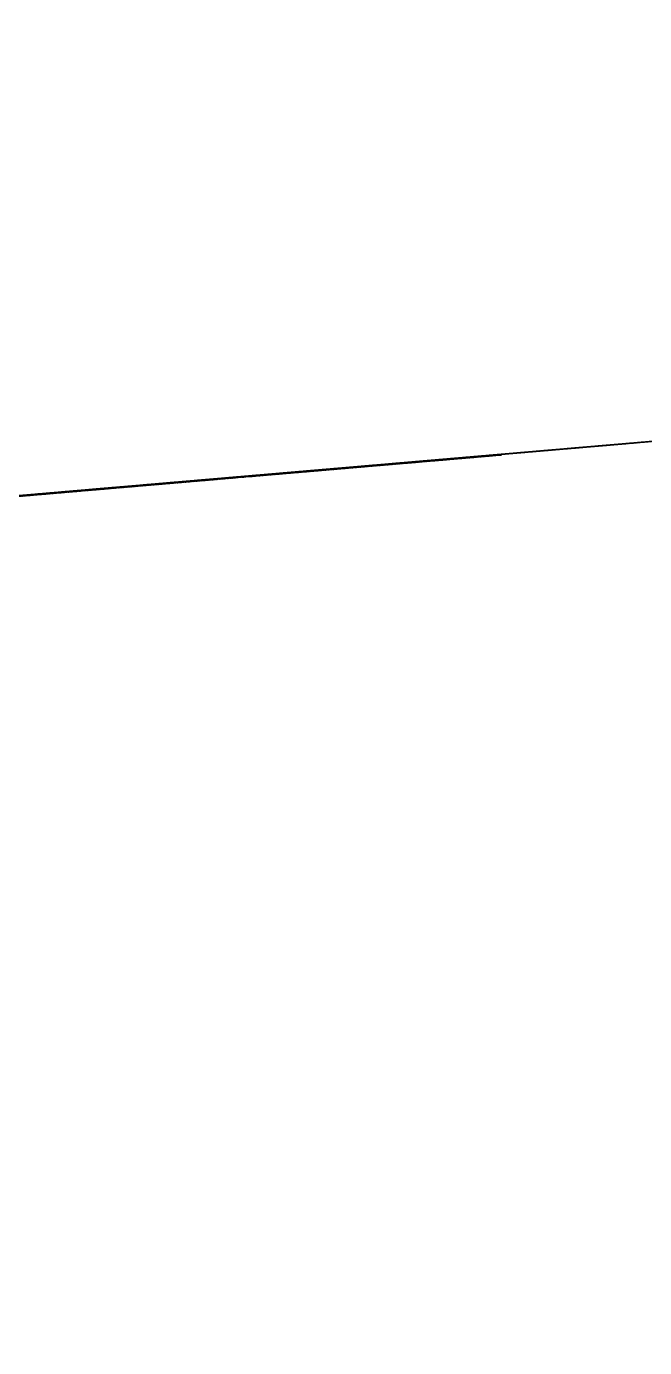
# Model space of a CAD drawing. Header units: millimetres. Extents: x 235072 to 246269, y 20126 to 21085.
# Drawn here: x 242877.9 to 242964.3, y 20675.7 to 20860.3 of the extents above; entities that cross this region are included whole.
import ezdxf

# ---------------------------------------------------------------- set-up
doc = ezdxf.new("R2010")
doc.units = ezdxf.units.MM
doc.header["$MEASUREMENT"] = 0
doc.linetypes.add('CENTER2', pattern=[1.125, 0.75, -0.125, 0.125, -0.125])
doc.linetypes.add('HIDDEN2', pattern=[0.1875, 0.125, -0.0625])
for name, color, linetype in [('Section 1-150-SL-B4-095', 14, 'Continuous'), ('Section 1-150-SL-B4-216', 85, 'Continuous'), ('Section 1-150-SL-B4-221', 85, 'Continuous'), ('Section 1-300-CEN-D3-224', 70, 'Continuous'), ('Section 1-300-FA-D4-256', 50, 'Continuous'), ('Section 1-50-PES-D1-029', 4, 'Continuous'), ('Section 1-50-PES-D1-243', 4, 'Continuous'), ('Section 1-A-FLOR', 192, 'Continuous'), ('Section 1-CENTER', 1, 'CENTER2'), ('Section 1-HIDDEN', 7, 'HIDDEN2'), ('Section 1-RE', 5, 'Continuous'), ('Section 1-S-BEAM', 12, 'Continuous')]:
    doc.layers.add(name, color=color, linetype=linetype)

# ---------------------------------------------------------------- blocks, each defined once
blk = doc.blocks.new('*U36')
at = {"layer": 'Section 1-A-FLOR', "color": 0, "linetype": 'ByBlock', "lineweight": -2}
for p, q in [((243590.61, 20855.85, 21625), (235071.94, 20126.5, 21625)), ((243590.61, 20855.85, 22000), (235071.94, 20126.5, 22000))]:
    blk.add_line(p, q, dxfattribs=at)
blk = doc.blocks.new('*U156')
at = {"layer": 'Section 1-300-CEN-D3-224', "color": 0, "linetype": 'ByBlock', "lineweight": -2}
blk.add_line((242828.21, 20790.58, 24502.44), (244312.8, 20917.69, 24502.44), dxfattribs=at)
at = {"layer": 'Section 1-HIDDEN'}
blk.add_line((244312.8, 20917.69, 24340.52), (241108.85, 20643.37, 24340.52), dxfattribs=at)
blk = doc.blocks.new('*U169')
at = {"layer": 'Section 1-HIDDEN'}
for p, q in [((241519.59, 20678.54, 24397.67), (243557.2, 20852.99, 24397.67)), ((243557.2, 20852.99, 24288.13), (241519.59, 20678.54, 24288.13))]:
    blk.add_line(p, q, dxfattribs=at)
blk = doc.blocks.new('*U206')
at = {"layer": 'Section 1-HIDDEN'}
for p, q in [((242962.02, 20802.03, 24235.74), (242862.39, 20793.5, 24235.74)), ((242896.11, 20796.39, 24205.58), (242956.19, 20801.54, 24205.58))]:
    blk.add_line(p, q, dxfattribs=at)
at = {"layer": 'Section 1-RE', "color": 0, "linetype": 'ByBlock', "lineweight": -2}
for p, q in [((242826.52, 20790.43, 24265.9), (242962.02, 20802.03, 24265.9)), ((242956.19, 20801.54, 24205.58), (242962.02, 20802.03, 24205.58)), ((242962.02, 20802.03, 24265.9), (242962.02, 20802.03, 24205.58)), ((242829.54, 20790.69, 24205.58), (242896.11, 20796.39, 24205.58))]:
    blk.add_line(p, q, dxfattribs=at)
blk = doc.blocks.new('*U211')
at = {"layer": 'Section 1-CENTER'}
blk.add_line((242886.78, 20795.59, 22389.43), (242204.23, 20737.15, 22389.43), dxfattribs=at)
at = {"layer": 'Section 1-HIDDEN'}
for p, q in [((242902.95, 20796.98, 22389.43), (242886.78, 20795.59, 22389.43)), ((242887.71, 20795.67, 22406.13), (242888.33, 20795.73, 22406.13)), ((242887.71, 20795.67, 22372.73), (242888.33, 20795.73, 22372.73))]:
    blk.add_line(p, q, dxfattribs=at)
at = {"layer": 'Section 1-HIDDEN', "extrusion": (-0.085306, 0.996355, 0)}
blk.add_ellipse((242888.33, 20795.73, 22389.43), major_axis=(0, 0, 16.7), ratio=0.085306, start_param=-1.570796, end_param=4.712389, dxfattribs=at)
at = {"layer": 'Section 1-RE', "color": 0, "linetype": 'ByBlock', "lineweight": -2}
for p, q in [((242201.37, 20736.91, 22406.13), (242887.71, 20795.67, 22406.13)), ((242201.37, 20736.91, 22372.73), (242887.71, 20795.67, 22372.73))]:
    blk.add_line(p, q, dxfattribs=at)
blk = doc.blocks.new('*U219')
at = {"layer": 'Section 1-150-SL-B4-095', "color": 0, "linetype": 'ByBlock', "lineweight": -2}
for p, q in [((242942.79, 20800.39, 22764.47), (242965.62, 20802.34, 22764.47)), ((242942.79, 20800.39, 22596.19), (242965.62, 20802.34, 22596.19)), ((242307.34, 20745.98, 22764.47), (242909.51, 20797.54, 22764.47)), ((242307.34, 20745.98, 22596.19), (242909.51, 20797.54, 22596.19))]:
    blk.add_line(p, q, dxfattribs=at)
at = {"layer": 'Section 1-CENTER'}
for p, q in [((242965.62, 20802.34, 22680.33), (242942.79, 20800.39, 22680.33)), ((242909.51, 20797.54, 22680.33), (242307.34, 20745.98, 22680.33))]:
    blk.add_line(p, q, dxfattribs=at)
at = {"layer": 'Section 1-HIDDEN'}
for p, q in [((242909.51, 20797.54, 22764.47), (242942.79, 20800.39, 22764.47)), ((242909.51, 20797.54, 22596.19), (242942.79, 20800.39, 22596.19)), ((242942.79, 20800.39, 22680.33), (242909.51, 20797.54, 22680.33))]:
    blk.add_line(p, q, dxfattribs=at)
blk = doc.blocks.new('*U224')
at = {"layer": 'Section 1-150-SL-B4-216', "color": 0, "linetype": 'ByBlock', "lineweight": -2}
for p, q in [((242942.79, 20800.39, 24082.55), (244656.3, 20947.1, 24082.55)), ((242942.79, 20800.39, 24022.23), (244656.3, 20947.1, 24022.23)), ((242826.52, 20790.43, 24082.55), (242909.51, 20797.54, 24082.55)), ((242835.08, 20791.17, 24022.23), (242909.51, 20797.54, 24022.23))]:
    blk.add_line(p, q, dxfattribs=at)
at = {"layer": 'Section 1-CENTER'}
for p, q in [((244656.3, 20947.1, 24052.39), (242942.79, 20800.39, 24052.39)), ((242909.51, 20797.54, 24052.39), (242829.26, 20790.67, 24052.39))]:
    blk.add_line(p, q, dxfattribs=at)
at = {"layer": 'Section 1-HIDDEN'}
for p, q in [((242909.51, 20797.54, 24082.55), (242942.79, 20800.39, 24082.55)), ((242909.51, 20797.54, 24022.23), (242942.79, 20800.39, 24022.23)), ((242942.79, 20800.39, 24052.39), (242909.51, 20797.54, 24052.39))]:
    blk.add_line(p, q, dxfattribs=at)
blk = doc.blocks.new('*U228')
at = {"layer": 'Section 1-150-SL-B4-221', "color": 0, "linetype": 'ByBlock', "lineweight": -2}
for p, q in [((242826.96, 20790.47, 24346.87), (245513.9, 21020.52, 24346.87)), ((242956.19, 20801.54, 24178.59), (245372.35, 21008.4, 24178.59)), ((242841.39, 20791.71, 24178.59), (242896.11, 20796.39, 24178.59))]:
    blk.add_line(p, q, dxfattribs=at)
at = {"layer": 'Section 1-HIDDEN'}
for p, q in [((245339.98, 21005.63, 24262.73), (242723.63, 20781.62, 24262.73)), ((242896.11, 20796.39, 24178.59), (242956.19, 20801.54, 24178.59))]:
    blk.add_line(p, q, dxfattribs=at)
blk = doc.blocks.new('*U254')
at = {"layer": 'Section 1-50-PES-D1-243', "color": 0, "linetype": 'ByBlock', "lineweight": -2}
for p, q in [((242833.39, 20791.02, 24996.45), (242876.89, 20794.75, 24996.45)), ((242876.89, 20794.75, 25056.77), (242833.39, 20791.02, 25056.77)), ((242833.39, 20791.02, 24993.71), (242820.03, 20789.88, 24993.71)), ((242833.39, 20791.02, 25059.52), (242820.03, 20789.88, 25059.52)), ((242833.39, 20791.02, 24993.71), (242833.39, 20791.02, 25059.52)), ((242820.03, 20789.88, 25059.52), (242820.03, 20789.88, 24993.71))]:
    blk.add_line(p, q, dxfattribs=at)
at = {"layer": 'Section 1-50-PES-D1-243', "color": 0, "linetype": 'ByBlock', "lineweight": -2, "extrusion": (0.085306, -0.996355, 0)}
for start, end in [(291.5156, 113.5565), (246.4435, 270), (270, 290.1675)]:
    blk.add_arc((243765.55, 25026.61), 32.9, start, end, dxfattribs=at)
at = {"layer": 'Section 1-50-PES-D1-243', "color": 0, "linetype": 'ByBlock', "lineweight": -2}
blk.add_open_spline([(242876.89, 20794.75, 25056.77), (242877.82, 20794.82, 25056.77), (242878.79, 20794.91, 25056.73), (242880.77, 20795.08, 25056.54), (242881.77, 20795.16, 25056.39), (242883.76, 20795.33, 25056), (242884.74, 20795.42, 25055.75), (242886.64, 20795.58, 25055.17), (242887.55, 20795.66, 25054.83), (242889.27, 20795.81, 25054.12), (242890.15, 20795.88, 25053.71), (242891.9, 20796.03, 25052.77), (242892.77, 20796.11, 25052.25), (242894.45, 20796.25, 25051.12), (242895.27, 20796.32, 25050.52), (242896.8, 20796.45, 25049.25), (242897.51, 20796.51, 25048.59), (242898.83, 20796.62, 25047.28), (242899.48, 20796.68, 25046.56), (242900.74, 20796.79, 25045.02), (242901.35, 20796.84, 25044.21), (242902.47, 20796.94, 25042.52), (242902.99, 20796.98, 25041.65), (242903.92, 20797.06, 25039.89), (242904.33, 20797.09, 25039.01), (242905.04, 20797.16, 25037.29), (242905.37, 20797.18, 25036.38), (242905.95, 20797.23, 25034.47), (242906.2, 20797.25, 25033.49), (242906.59, 20797.29, 25031.5), (242906.74, 20797.3, 25030.49), (242906.93, 20797.32, 25028.52), (242906.97, 20797.32, 25027.54), (242906.97, 20797.32, 25026.61), (242906.97, 20797.32, 25025.68), (242906.93, 20797.32, 25024.71), (242906.74, 20797.3, 25022.73), (242906.59, 20797.29, 25021.72), (242906.2, 20797.25, 25019.73), (242905.95, 20797.23, 25018.75), (242905.37, 20797.18, 25016.85), (242905.04, 20797.16, 25015.93), (242904.33, 20797.09, 25014.21), (242903.92, 20797.06, 25013.33), (242902.99, 20796.98, 25011.57), (242902.47, 20796.94, 25010.7), (242901.35, 20796.84, 25009.01), (242900.74, 20796.79, 25008.2), (242899.48, 20796.68, 25006.67), (242898.83, 20796.62, 25005.95), (242897.51, 20796.51, 25004.63), (242896.8, 20796.45, 25003.97), (242895.27, 20796.32, 25002.71), (242894.45, 20796.25, 25002.1), (242892.77, 20796.11, 25000.97), (242891.9, 20796.03, 25000.45), (242890.15, 20795.88, 24999.52), (242889.27, 20795.81, 24999.1), (242887.55, 20795.66, 24998.39), (242886.64, 20795.58, 24998.06), (242884.74, 20795.42, 24997.48), (242883.76, 20795.33, 24997.23), (242881.77, 20795.16, 24996.83), (242880.77, 20795.08, 24996.68), (242878.79, 20794.91, 24996.49), (242877.82, 20794.82, 24996.45), (242876.89, 20794.75, 24996.45)], degree=3, knots=[134.217306, 134.217306, 134.217306, 134.217306, 137.014324, 137.014324, 139.811342, 139.811342, 142.608361, 142.608361, 145.405379, 145.405379, 148.199073, 148.199073, 150.992766, 150.992766, 153.78646, 153.78646, 156.580153, 156.580153, 159.372101, 159.372101, 162.164048, 162.164048, 164.955995, 164.955995, 167.747942, 167.747942, 170.538979, 170.538979, 173.330015, 173.330015, 176.121052, 176.121052, 178.912089, 178.912089, 178.912089, 181.703125, 181.703125, 184.494162, 184.494162, 187.285198, 187.285198, 190.076235, 190.076235, 192.868182, 192.868182, 195.660129, 195.660129, 198.452076, 198.452076, 201.244024, 201.244024, 204.037717, 204.037717, 206.831411, 206.831411, 209.625104, 209.625104, 212.418798, 212.418798, 215.215816, 215.215816, 218.012835, 218.012835, 220.809853, 220.809853, 223.606871, 223.606871, 223.606871, 223.606871], dxfattribs=at)
at = {"layer": 'Section 1-CENTER'}
blk.add_line((242839.01, 20791.5, 25026.61), (242876.97, 20794.75, 25026.61), dxfattribs=at)
at = {"layer": 'Section 1-HIDDEN', "extrusion": (0.085306, -0.996355, 0)}
for start, end in [(290.1675, 291.5156), (113.5565, 246.4435)]:
    blk.add_arc((243765.55, 25026.61), 32.9, start, end, dxfattribs=at)
at = {"layer": 'Section 1-HIDDEN'}
for points, knots in [([(242846.69, 20792.16, 25026.61), (242846.69, 20792.16, 25027.54), (242846.73, 20792.16, 25028.51), (242846.92, 20792.18, 25030.48), (242847.07, 20792.19, 25031.49), (242847.47, 20792.23, 25033.47), (242847.72, 20792.25, 25034.45), (242848.3, 20792.3, 25036.35), (242848.63, 20792.33, 25037.26), (242849.35, 20792.39, 25038.98), (242849.76, 20792.42, 25039.86), (242850.7, 20792.5, 25041.62), (242851.22, 20792.55, 25042.5), (242852.35, 20792.64, 25044.19), (242852.96, 20792.7, 25045), (242854.23, 20792.81, 25046.54), (242854.89, 20792.86, 25047.26), (242856.21, 20792.97, 25048.58), (242856.93, 20793.04, 25049.24), (242858.47, 20793.17, 25050.51), (242859.29, 20793.24, 25051.11), (242860.98, 20793.38, 25052.24), (242861.85, 20793.46, 25052.77), (242863.61, 20793.61, 25053.7), (242864.49, 20793.68, 25054.12), (242866.21, 20793.83, 25054.83), (242867.13, 20793.91, 25055.16), (242869.03, 20794.07, 25055.75), (242870.01, 20794.16, 25056), (242872, 20794.33, 25056.39), (242873.01, 20794.41, 25056.54), (242874.99, 20794.58, 25056.73), (242875.96, 20794.67, 25056.77), (242876.89, 20794.75, 25056.77)], [89.456044, 89.456044, 89.456044, 89.456044, 92.240313, 92.240313, 95.024582, 95.024582, 97.808851, 97.808851, 100.593119, 100.593119, 103.39436, 103.39436, 106.1956, 106.1956, 108.996841, 108.996841, 111.798081, 111.798081, 114.602672, 114.602672, 117.407264, 117.407264, 120.211855, 120.211855, 123.016446, 123.016446, 125.816661, 125.816661, 128.616876, 128.616876, 131.417091, 131.417091, 134.217306, 134.217306, 134.217306, 134.217306]), ([(242876.89, 20794.75, 24996.45), (242875.96, 20794.67, 24996.45), (242874.99, 20794.58, 24996.49), (242873.01, 20794.41, 24996.68), (242872, 20794.33, 24996.83), (242870.01, 20794.16, 24997.23), (242869.03, 20794.07, 24997.48), (242867.13, 20793.91, 24998.06), (242866.21, 20793.83, 24998.39), (242864.49, 20793.68, 24999.11), (242863.61, 20793.61, 24999.52), (242861.85, 20793.46, 25000.46), (242860.98, 20793.38, 25000.98), (242859.29, 20793.24, 25002.11), (242858.47, 20793.17, 25002.72), (242856.93, 20793.04, 25003.99), (242856.21, 20792.97, 25004.64), (242854.89, 20792.86, 25005.96), (242854.23, 20792.81, 25006.68), (242852.96, 20792.7, 25008.22), (242852.35, 20792.64, 25009.04), (242851.22, 20792.55, 25010.73), (242850.7, 20792.5, 25011.6), (242849.76, 20792.42, 25013.36), (242849.35, 20792.39, 25014.24), (242848.63, 20792.33, 25015.96), (242848.3, 20792.3, 25016.88), (242847.72, 20792.25, 25018.77), (242847.47, 20792.23, 25019.75), (242847.07, 20792.19, 25021.74), (242846.92, 20792.18, 25022.74), (242846.73, 20792.16, 25024.71), (242846.69, 20792.16, 25025.68), (242846.69, 20792.16, 25026.61)], [223.606871, 223.606871, 223.606871, 223.606871, 226.407086, 226.407086, 229.207301, 229.207301, 232.007516, 232.007516, 234.807731, 234.807731, 237.612322, 237.612322, 240.416913, 240.416913, 243.221505, 243.221505, 246.026096, 246.026096, 248.827336, 248.827336, 251.628577, 251.628577, 254.429817, 254.429817, 257.231058, 257.231058, 260.015326, 260.015326, 262.799595, 262.799595, 265.583864, 265.583864, 268.368133, 268.368133, 268.368133, 268.368133])]:
    blk.add_open_spline(points, degree=3, knots=knots, dxfattribs=at)
blk = doc.blocks.new('*U255')
at = {"layer": 'Section 1-HIDDEN'}
for p, q in [((242876.97, 20794.75, 24996.45), (242876.97, 20794.75, 24996.45)), ((242876.97, 20794.75, 25056.77), (242876.97, 20794.75, 25056.77))]:
    blk.add_line(p, q, dxfattribs=at)
at = {"layer": 'Section 1-HIDDEN', "extrusion": (-0.085306, 0.996355, 5.73972e-42)}
blk.add_circle((-243765.55, 25026.61), 30.16, dxfattribs=at)
at = {"layer": 'Section 1-HIDDEN', "extrusion": (-0.085306, 0.996355, -8.77189e-32)}
blk.add_circle((-243765.55, 25026.61), 30.16, dxfattribs=at)
at = {"layer": 'Section 1-HIDDEN'}
blk.add_open_spline([(242876.97, 20794.75, 25056.77), (242876.97, 20794.75, 25051.75), (242876.97, 20794.75, 25041.69), (242876.97, 20794.75, 25026.61), (242876.97, 20794.75, 25011.53), (242876.97, 20794.75, 25001.48), (242876.97, 20794.75, 24996.45)], degree=3, dxfattribs=at)
blk = doc.blocks.new('*U256')
at = {"layer": 'Section 1-CENTER'}
for p, q in [((242989.92, 20804.42, 24235.74), (242962.02, 20802.03, 24235.74)), ((242926.15, 20798.96, 24190.79), (242926.15, 20798.96, 24205.58))]:
    blk.add_line(p, q, dxfattribs=at)
at = {"layer": 'Section 1-HIDDEN'}
for p, q in [((242862.39, 20793.5, 24265.89), (242962.02, 20802.03, 24265.89)), ((242962.02, 20802.03, 24235.74), (242862.39, 20793.5, 24235.74)), ((242956.19, 20801.54, 24205.59), (242926.15, 20798.96, 24235.74)), ((242956.19, 20801.54, 24205.59), (242962.02, 20802.03, 24205.59)), ((242956.19, 20801.54, 24205.59), (242956.19, 20801.54, 24205.58)), ((242956.19, 20801.54, 24190.79), (242956.19, 20801.54, 24180.07)), ((242926.15, 20798.96, 24235.74), (242896.11, 20796.39, 24205.59)), ((242926.15, 20798.96, 24171.74), (242926.15, 20798.96, 24190.79)), ((242926.15, 20798.96, 24205.58), (242926.15, 20798.96, 24235.74)), ((242862.39, 20793.5, 24205.59), (242896.11, 20796.39, 24205.59)), ((242896.11, 20796.39, 24205.59), (242896.11, 20796.39, 24205.58)), ((242896.11, 20796.39, 24190.79), (242896.11, 20796.39, 24180.07)), ((242862.39, 20793.5, 24265.89), (242862.39, 20793.5, 24235.74)), ((242862.39, 20793.5, 24235.74), (242862.39, 20793.5, 24205.59))]:
    blk.add_line(p, q, dxfattribs=at)
at = {"layer": 'Section 1-RE', "color": 0, "linetype": 'ByBlock', "lineweight": -2}
for p, q in [((242962.02, 20802.03, 24265.89), (242989.92, 20804.42, 24265.89)), ((242962.02, 20802.03, 24205.59), (242989.92, 20804.42, 24205.59)), ((242989.92, 20804.42, 24205.59), (242989.92, 20804.42, 24235.74)), ((242989.92, 20804.42, 24235.74), (242989.92, 20804.42, 24265.89)), ((242896.11, 20796.39, 24171.74), (242956.19, 20801.54, 24171.74)), ((242956.19, 20801.54, 24205.58), (242956.19, 20801.54, 24190.79)), ((242956.19, 20801.54, 24180.07), (242956.19, 20801.54, 24171.74)), ((242896.11, 20796.39, 24205.58), (242896.11, 20796.39, 24190.79)), ((242896.11, 20796.39, 24180.07), (242896.11, 20796.39, 24171.74))]:
    blk.add_line(p, q, dxfattribs=at)
blk = doc.blocks.new('*U258')
at = {"layer": 'Section 1-CENTER'}
for p in [(242902.95, 20796.98, 22389.43), (242926.15, 20798.96, 22412.8)]:
    blk.add_line(p, (242926.15, 20798.96, 22389.43), dxfattribs=at)
at = {"layer": 'Section 1-HIDDEN', "extrusion": (0.085306, -0.996355, 4.93038e-31)}
blk.add_ellipse((242897.4, 20796.5, 22389.43), major_axis=(0, 0, 18.22), ratio=0.085306, start_param=-1.570796, end_param=-0.388037, dxfattribs=at)
at = {"layer": 'Section 1-HIDDEN', "extrusion": (0.085306, -0.996355, 8.01187e-32)}
blk.add_ellipse((242897.4, 20796.5, 22389.43), major_axis=(0, 0, 18.22), ratio=0.085306, start_param=3.559401, end_param=4.712389, dxfattribs=at)
at = {"layer": 'Section 1-HIDDEN', "extrusion": (-0.085306, 0.996355, -4.83794e-31)}
blk.add_ellipse((242888.33, 20795.73, 22389.43), major_axis=(0, 0, 18.22), ratio=0.085306, start_param=1.570796, end_param=3.141593, dxfattribs=at)
at = {"layer": 'Section 1-HIDDEN', "extrusion": (-0.085306, 0.996355, 4.68386e-31)}
blk.add_ellipse((242888.33, 20795.73, 22389.43), major_axis=(0, 0, 18.22), ratio=0.085306, start_param=0, end_param=1.570796, dxfattribs=at)
at = {"layer": 'Section 1-HIDDEN'}
blk.add_open_spline([(242897.39, 20796.5, 22406.21), (242897.39, 20796.5, 22406.21), (242897.4, 20796.5, 22406.21), (242897.4, 20796.5, 22406.21)], degree=3, dxfattribs=at)
blk.add_open_spline([(242897.4, 20796.5, 22406.21), (242897.45, 20796.51, 22406.21), (242897.49, 20796.51, 22406.19), (242897.58, 20796.52, 22406.08), (242897.63, 20796.52, 22406), (242897.73, 20796.53, 22405.78), (242897.77, 20796.53, 22405.64), (242897.86, 20796.54, 22405.32), (242897.9, 20796.54, 22405.14), (242897.98, 20796.55, 22404.74), (242898.03, 20796.56, 22404.51), (242898.11, 20796.56, 22403.99), (242898.15, 20796.57, 22403.7), (242898.23, 20796.57, 22403.08), (242898.27, 20796.58, 22402.74), (242898.34, 20796.58, 22402.04), (242898.37, 20796.58, 22401.67), (242898.44, 20796.59, 22400.94), (242898.47, 20796.59, 22400.54), (242898.53, 20796.6, 22399.69), (242898.56, 20796.6, 22399.23), (242898.61, 20796.61, 22398.3), (242898.63, 20796.61, 22397.81), (242898.68, 20796.61, 22396.84), (242898.7, 20796.61, 22396.35), (242898.73, 20796.62, 22395.39), (242898.75, 20796.62, 22394.88), (242898.77, 20796.62, 22393.83), (242898.78, 20796.62, 22393.28), (242898.8, 20796.62, 22392.18), (242898.81, 20796.62, 22391.62), (242898.82, 20796.62, 22390.52), (242898.82, 20796.62, 22389.98), (242898.82, 20796.62, 22388.95), (242898.82, 20796.62, 22388.41), (242898.81, 20796.62, 22387.31), (242898.8, 20796.62, 22386.75), (242898.78, 20796.62, 22385.65), (242898.77, 20796.62, 22385.1), (242898.75, 20796.62, 22384.05), (242898.73, 20796.62, 22383.54), (242898.7, 20796.61, 22382.59), (242898.68, 20796.61, 22382.1), (242898.63, 20796.61, 22381.13), (242898.61, 20796.61, 22380.64), (242898.56, 20796.6, 22379.71), (242898.53, 20796.6, 22379.26), (242898.47, 20796.59, 22378.41), (242898.44, 20796.59, 22378.01), (242898.37, 20796.58, 22377.28), (242898.34, 20796.58, 22376.92), (242898.27, 20796.58, 22376.22), (242898.23, 20796.57, 22375.88), (242898.15, 20796.57, 22375.25), (242898.11, 20796.56, 22374.97), (242898.03, 20796.56, 22374.45), (242897.99, 20796.55, 22374.22), (242897.9, 20796.54, 22373.83), (242897.86, 20796.54, 22373.64), (242897.77, 20796.53, 22373.32), (242897.73, 20796.53, 22373.18), (242897.63, 20796.52, 22372.96), (242897.58, 20796.52, 22372.88), (242897.49, 20796.51, 22372.78), (242897.45, 20796.51, 22372.75), (242897.41, 20796.5, 22372.75)], degree=3, knots=[49.505735, 49.505735, 49.505735, 49.505735, 51.049523, 51.049523, 52.593312, 52.593312, 54.1371, 54.1371, 55.680889, 55.680889, 57.229007, 57.229007, 58.777125, 58.777125, 60.325244, 60.325244, 61.873362, 61.873362, 63.423112, 63.423112, 64.972863, 64.972863, 66.522613, 66.522613, 68.072364, 68.072364, 69.621304, 69.621304, 71.170243, 71.170243, 72.719183, 72.719183, 74.268122, 74.268122, 75.816029, 75.816029, 77.363935, 77.363935, 78.911842, 78.911842, 80.459748, 80.459748, 82.006358, 82.006358, 83.552968, 83.552968, 85.099578, 85.099578, 86.646188, 86.646188, 88.192053, 88.192053, 89.737918, 89.737918, 91.283782, 91.283782, 92.829647, 92.829647, 94.375103, 94.375103, 95.920558, 95.920558, 97.466014, 97.466014, 98.965521, 98.965521, 98.965521, 98.965521], dxfattribs=at)
at = {"layer": 'Section 1-RE', "color": 0, "linetype": 'ByBlock', "lineweight": -2}
for p, q in [((242908, 20797.41, 22418.39), (242944.31, 20800.52, 22418.39)), ((242944.31, 20800.52, 22427.53), (242908, 20797.41, 22427.53)), ((242944.31, 20800.52, 22418.39), (242944.31, 20800.52, 22427.53)), ((242897.4, 20796.5, 22371.21), (242888.33, 20795.73, 22371.21)), ((242897.4, 20796.5, 22407.65), (242888.33, 20795.73, 22407.65)), ((242908, 20797.41, 22418.39), (242908, 20797.41, 22427.53))]:
    blk.add_line(p, q, dxfattribs=at)
at = {"layer": 'Section 1-RE', "color": 0, "linetype": 'ByBlock', "lineweight": -2, "extrusion": (0.085306, -0.996355, 1.49144e-30)}
blk.add_ellipse((242897.4, 20796.5, 22389.43), major_axis=(0, 0, 18.22), ratio=0.085306, start_param=-0.388037, end_param=3.559401, dxfattribs=at)
at = {"layer": 'Section 1-RE', "color": 0, "linetype": 'ByBlock', "lineweight": -2, "extrusion": (-0.085306, 0.996355, -1.14631e-30)}
blk.add_ellipse((242888.33, 20795.73, 22389.43), major_axis=(0, 0, 18.22), ratio=0.085306, start_param=3.141593, end_param=6.283185, dxfattribs=at)
at = {"layer": 'Section 1-RE', "color": 0, "linetype": 'ByBlock', "lineweight": -2}
for points, knots in [([(242942.77, 20800.39, 22418.39), (242942.62, 20800.37, 22413.66), (242941.75, 20800.3, 22408.95), (242938.68, 20800.04, 22400.01), (242936.46, 20799.85, 22395.77), (242930.88, 20799.37, 22388.14), (242927.52, 20799.08, 22384.75), (242919.93, 20798.43, 22379.12), (242915.72, 20798.07, 22376.89), (242906.81, 20797.31, 22373.78), (242902.12, 20796.91, 22372.9), (242897.41, 20796.5, 22372.75)], [3.173819, 3.173819, 3.173819, 3.173819, 3.475096, 3.475096, 3.776373, 3.776373, 4.07765, 4.07765, 4.378927, 4.378927, 4.680204, 4.680204, 4.680204, 4.680204]), ([(242897.41, 20796.5, 22372.75), (242897.4, 20796.5, 22372.75), (242897.4, 20796.5, 22372.75), (242897.4, 20796.5, 22372.75), (242897.36, 20796.5, 22372.75), (242897.31, 20796.49, 22372.78), (242897.22, 20796.49, 22372.88), (242897.17, 20796.48, 22372.96), (242897.08, 20796.47, 22373.18), (242897.03, 20796.47, 22373.32), (242896.94, 20796.46, 22373.64), (242896.9, 20796.46, 22373.83), (242896.82, 20796.45, 22374.22), (242896.78, 20796.45, 22374.45), (242896.69, 20796.44, 22374.97), (242896.65, 20796.44, 22375.25), (242896.57, 20796.43, 22375.88), (242896.54, 20796.43, 22376.22), (242896.46, 20796.42, 22376.92), (242896.43, 20796.42, 22377.28), (242896.37, 20796.41, 22378.01), (242896.34, 20796.41, 22378.41), (242896.28, 20796.41, 22379.26), (242896.25, 20796.4, 22379.71), (242896.2, 20796.4, 22380.64), (242896.17, 20796.4, 22381.13), (242896.13, 20796.39, 22382.1), (242896.11, 20796.39, 22382.59), (242896.07, 20796.39, 22383.54), (242896.06, 20796.39, 22384.05), (242896.03, 20796.38, 22385.1), (242896.02, 20796.38, 22385.65), (242896, 20796.38, 22386.75), (242895.99, 20796.38, 22387.31), (242895.98, 20796.38, 22388.41), (242895.98, 20796.38, 22388.95), (242895.98, 20796.38, 22389.98), (242895.98, 20796.38, 22390.52), (242895.99, 20796.38, 22391.62), (242896, 20796.38, 22392.18), (242896.02, 20796.38, 22393.28), (242896.03, 20796.38, 22393.83), (242896.06, 20796.39, 22394.88), (242896.07, 20796.39, 22395.39), (242896.11, 20796.39, 22396.35), (242896.13, 20796.39, 22396.84), (242896.17, 20796.4, 22397.81), (242896.2, 20796.4, 22398.3), (242896.25, 20796.4, 22399.23), (242896.28, 20796.41, 22399.69), (242896.34, 20796.41, 22400.54), (242896.37, 20796.41, 22400.94), (242896.43, 20796.42, 22401.67), (242896.46, 20796.42, 22402.04), (242896.54, 20796.43, 22402.74), (242896.57, 20796.43, 22403.08), (242896.65, 20796.44, 22403.7), (242896.69, 20796.44, 22403.99), (242896.78, 20796.45, 22404.51), (242896.82, 20796.45, 22404.74), (242896.9, 20796.46, 22405.14), (242896.94, 20796.46, 22405.32), (242897.03, 20796.47, 22405.64), (242897.08, 20796.47, 22405.78), (242897.17, 20796.48, 22406), (242897.22, 20796.49, 22406.08), (242897.31, 20796.49, 22406.18), (242897.35, 20796.5, 22406.21), (242897.39, 20796.5, 22406.21)], [98.965521, 98.965521, 98.965521, 98.965521, 99.01147, 99.01147, 99.01147, 100.556926, 100.556926, 102.102382, 102.102382, 103.647838, 103.647838, 105.193294, 105.193294, 106.739158, 106.739158, 108.285023, 108.285023, 109.830887, 109.830887, 111.376752, 111.376752, 112.923362, 112.923362, 114.469972, 114.469972, 116.016582, 116.016582, 117.563192, 117.563192, 119.111099, 119.111099, 120.659005, 120.659005, 122.206912, 122.206912, 123.754818, 123.754818, 125.303758, 125.303758, 126.852697, 126.852697, 128.401637, 128.401637, 129.950576, 129.950576, 131.500327, 131.500327, 133.050077, 133.050077, 134.599828, 134.599828, 136.149578, 136.149578, 137.697697, 137.697697, 139.245815, 139.245815, 140.793933, 140.793933, 142.342051, 142.342051, 143.88584, 143.88584, 145.429628, 145.429628, 146.973417, 146.973417, 148.360398, 148.360398, 148.360398, 148.360398]), ([(242909.43, 20797.53, 22418.39), (242909.29, 20797.52, 22417.15), (242908.99, 20797.49, 22415.93), (242908.08, 20797.42, 22413.62), (242907.46, 20797.36, 22412.53), (242905.97, 20797.24, 22410.56), (242905.1, 20797.16, 22409.67), (242903.14, 20796.99, 22408.18), (242902.07, 20796.9, 22407.56), (242899.8, 20796.71, 22406.65), (242898.6, 20796.6, 22406.35), (242897.39, 20796.5, 22406.21)], [3.251515, 3.251515, 3.251515, 3.251515, 3.52161, 3.52161, 3.791705, 3.791705, 4.0618, 4.0618, 4.331896, 4.331896, 4.601991, 4.601991, 4.601991, 4.601991])]:
    blk.add_open_spline(points, degree=3, knots=knots, dxfattribs=at)
blk = doc.blocks.new('*U259')
at = {"layer": 'Section 1-S-BEAM', "color": 0, "linetype": 'ByBlock', "lineweight": -2}
for p, q in [((242963.05, 20802.12, 24996), (242888.32, 20795.72, 24996)), ((242888.32, 20795.72, 24796), (242963.05, 20802.12, 24796)), ((242888.32, 20795.72, 24984), (242957.07, 20801.61, 24984)), ((242957.07, 20801.61, 24808), (242888.32, 20795.72, 24808)), ((242956.59, 20801.57, 24808), (242956.59, 20801.57, 24984)), ((242957.07, 20801.61, 24984), (242957.07, 20801.61, 24808)), ((242963.05, 20802.12, 24796), (242963.05, 20802.12, 24996)), ((242887.84, 20795.68, 24808), (242888.32, 20795.72, 24808)), ((242887.84, 20795.68, 24796), (242888.32, 20795.72, 24796)), ((242887.84, 20795.68, 24984), (242888.32, 20795.72, 24984)), ((242887.84, 20795.68, 24796), (242887.84, 20795.68, 24808)), ((242887.84, 20795.68, 24984), (242887.84, 20795.68, 24995.57)), ((242888.27, 20795.72, 24996), (242888.32, 20795.72, 24996)), ((242888.32, 20795.72, 24996), (242888.32, 20795.72, 24984)), ((242888.32, 20795.72, 24808), (242888.32, 20795.72, 24796))]:
    blk.add_line(p, q, dxfattribs=at)
blk = doc.blocks.new('*U260')
at = {"layer": 'Section 1-CENTER'}
blk.add_line((242926.15, 20798.96, 24171.74), (242926.15, 20798.96, 24134.15), dxfattribs=at)
at = {"layer": 'Section 1-HIDDEN'}
for p, q in [((242954.09, 20801.36, 24171.74), (242956.19, 20801.54, 24180.07)), ((242898.22, 20796.57, 24171.74), (242896.11, 20796.39, 24180.07))]:
    blk.add_line(p, q, dxfattribs=at)
at = {"layer": 'Section 1-RE', "color": 0, "linetype": 'ByBlock', "lineweight": -2}
for p, q in [((242893.37, 20796.16, 24180.12), (242958.94, 20801.77, 24180.12)), ((242958.94, 20801.77, 24190.79), (242893.37, 20796.16, 24190.79)), ((242896.1, 20796.39, 24180.12), (242956.1, 20801.53, 24180.12)), ((242956.1, 20801.53, 24180.12), (242956.21, 20801.54, 24180.12)), ((242956.19, 20801.54, 24180.07), (242956.21, 20801.54, 24180.12)), ((242956.21, 20801.54, 24180.12), (242956.21, 20801.54, 24180.12)), ((242958.94, 20801.77, 24180.12), (242958.94, 20801.77, 24190.79)), ((242944.24, 20800.51, 24127.04), (242908, 20797.41, 24127.04)), ((242908, 20797.41, 24119.42), (242944.24, 20800.51, 24119.42)), ((242942.79, 20800.39, 24127.04), (242954.09, 20801.36, 24171.74)), ((242944.31, 20800.52, 24127.04), (242944.24, 20800.51, 24127.04)), ((242944.24, 20800.51, 24119.42), (242944.31, 20800.52, 24119.42)), ((242944.31, 20800.52, 24127.04), (242944.31, 20800.52, 24119.42)), ((242893.37, 20796.16, 24180.12), (242893.37, 20796.16, 24190.79)), ((242896.11, 20796.39, 24180.07), (242896.1, 20796.39, 24180.12)), ((242896.1, 20796.39, 24180.12), (242896.1, 20796.39, 24180.12)), ((242909.51, 20797.54, 24127.04), (242898.22, 20796.57, 24171.74)), ((242908, 20797.41, 24127.04), (242908, 20797.41, 24119.42))]:
    blk.add_line(p, q, dxfattribs=at)
blk = doc.blocks.new('*U261')
at = {"layer": 'Section 1-CENTER'}
blk.add_line((242926.15, 20798.96, 23958.34), (242926.15, 20798.96, 23934.97), dxfattribs=at)
at = {"layer": 'Section 1-HIDDEN', "extrusion": (0.085306, -0.996355, 0)}
blk.add_arc((243814.91, 23934.97), 18.22, 23.5565, 156.4435, dxfattribs=at)
at = {"layer": 'Section 1-HIDDEN'}
for points, knots in [([(242926.15, 20798.96, 23951.75), (242926.67, 20799.01, 23951.75), (242927.2, 20799.05, 23951.73), (242928.29, 20799.15, 23951.62), (242928.85, 20799.19, 23951.54), (242929.94, 20799.29, 23951.32), (242930.49, 20799.33, 23951.18), (242931.53, 20799.42, 23950.86), (242932.04, 20799.47, 23950.68), (242932.99, 20799.55, 23950.28), (242933.47, 20799.59, 23950.05), (242934.44, 20799.67, 23949.53), (242934.92, 20799.71, 23949.24), (242935.86, 20799.79, 23948.61), (242936.31, 20799.83, 23948.28), (242937.15, 20799.91, 23947.58), (242937.55, 20799.94, 23947.21), (242938.28, 20800, 23946.48), (242938.64, 20800.03, 23946.08), (242939.34, 20800.09, 23945.23), (242939.67, 20800.12, 23944.77), (242940.3, 20800.17, 23943.84), (242940.58, 20800.2, 23943.35), (242941.1, 20800.24, 23942.38), (242941.33, 20800.26, 23941.89), (242941.72, 20800.3, 23940.93), (242941.9, 20800.31, 23940.42), (242942.23, 20800.34, 23939.37), (242942.36, 20800.35, 23938.82), (242942.58, 20800.37, 23937.72), (242942.66, 20800.38, 23937.16), (242942.77, 20800.39, 23936.06), (242942.79, 20800.39, 23935.52), (242942.79, 20800.39, 23935.01)], [49.505735, 49.505735, 49.505735, 49.505735, 51.049523, 51.049523, 52.593312, 52.593312, 54.1371, 54.1371, 55.680889, 55.680889, 57.229007, 57.229007, 58.777125, 58.777125, 60.325244, 60.325244, 61.873362, 61.873362, 63.423112, 63.423112, 64.972863, 64.972863, 66.522613, 66.522613, 68.072364, 68.072364, 69.621304, 69.621304, 71.170243, 71.170243, 72.719183, 72.719183, 74.268122, 74.268122, 74.268122, 74.268122]), ([(242909.51, 20797.54, 23935.01), (242909.51, 20797.54, 23935.52), (242909.54, 20797.54, 23936.06), (242909.64, 20797.55, 23937.16), (242909.72, 20797.56, 23937.72), (242909.94, 20797.58, 23938.82), (242910.08, 20797.59, 23939.37), (242910.4, 20797.61, 23940.42), (242910.58, 20797.63, 23940.93), (242910.98, 20797.66, 23941.89), (242911.21, 20797.68, 23942.38), (242911.72, 20797.73, 23943.35), (242912.01, 20797.75, 23943.84), (242912.63, 20797.81, 23944.77), (242912.97, 20797.83, 23945.23), (242913.67, 20797.89, 23946.08), (242914.03, 20797.93, 23946.48), (242914.76, 20797.99, 23947.21), (242915.15, 20798.02, 23947.58), (242916, 20798.09, 23948.28), (242916.45, 20798.13, 23948.61), (242917.38, 20798.21, 23949.24), (242917.86, 20798.25, 23949.53), (242918.83, 20798.34, 23950.05), (242919.32, 20798.38, 23950.28), (242920.27, 20798.46, 23950.68), (242920.77, 20798.5, 23950.86), (242921.82, 20798.59, 23951.18), (242922.36, 20798.64, 23951.32), (242923.46, 20798.73, 23951.54), (242924.01, 20798.78, 23951.62), (242925.1, 20798.87, 23951.73), (242925.64, 20798.92, 23951.75), (242926.15, 20798.96, 23951.75)], [123.754818, 123.754818, 123.754818, 123.754818, 125.303758, 125.303758, 126.852697, 126.852697, 128.401637, 128.401637, 129.950576, 129.950576, 131.500327, 131.500327, 133.050077, 133.050077, 134.599828, 134.599828, 136.149578, 136.149578, 137.697697, 137.697697, 139.245815, 139.245815, 140.793933, 140.793933, 142.342051, 142.342051, 143.88584, 143.88584, 145.429628, 145.429628, 146.973417, 146.973417, 148.517205, 148.517205, 148.517205, 148.517205])]:
    blk.add_open_spline(points, degree=3, knots=knots, dxfattribs=at)
at = {"layer": 'Section 1-RE', "color": 0, "linetype": 'ByBlock', "lineweight": -2}
for p, q in [((242908, 20797.41, 23963.93), (242944.31, 20800.52, 23963.93)), ((242944.31, 20800.52, 23973.07), (242908, 20797.41, 23973.07)), ((242942.79, 20800.39, 23935.01), (242942.79, 20800.39, 23963.93)), ((242944.31, 20800.52, 23963.93), (242944.31, 20800.52, 23973.07)), ((242908, 20797.41, 23963.93), (242908, 20797.41, 23973.07)), ((242909.51, 20797.54, 23963.93), (242909.51, 20797.54, 23935.01))]:
    blk.add_line(p, q, dxfattribs=at)
at = {"layer": 'Section 1-RE', "color": 0, "linetype": 'ByBlock', "lineweight": -2, "extrusion": (0.085306, -0.996355, 0)}
for start, end in [(156.4435, 0), (0, 23.5565)]:
    blk.add_arc((243814.91, 23934.97), 18.22, start, end, dxfattribs=at)
at = {"layer": 'Section 1-RE', "color": 0, "linetype": 'ByBlock', "lineweight": -2}
blk.add_open_spline([(242942.79, 20800.39, 23935.01), (242942.79, 20800.39, 23934.49), (242942.77, 20800.39, 23933.95), (242942.66, 20800.38, 23932.85), (242942.58, 20800.37, 23932.29), (242942.36, 20800.35, 23931.19), (242942.23, 20800.34, 23930.64), (242941.91, 20800.31, 23929.59), (242941.72, 20800.3, 23929.08), (242941.33, 20800.26, 23928.13), (242941.1, 20800.24, 23927.64), (242940.59, 20800.2, 23926.67), (242940.3, 20800.17, 23926.18), (242939.68, 20800.12, 23925.25), (242939.34, 20800.09, 23924.8), (242938.64, 20800.03, 23923.95), (242938.28, 20800, 23923.55), (242937.55, 20799.94, 23922.82), (242937.16, 20799.91, 23922.46), (242936.31, 20799.83, 23921.75), (242935.86, 20799.79, 23921.42), (242934.93, 20799.71, 23920.79), (242934.45, 20799.67, 23920.51), (242933.48, 20799.59, 23919.99), (242932.99, 20799.55, 23919.76), (242932.04, 20799.47, 23919.37), (242931.54, 20799.42, 23919.18), (242930.49, 20799.33, 23918.86), (242929.95, 20799.29, 23918.72), (242928.85, 20799.19, 23918.5), (242928.29, 20799.15, 23918.42), (242927.2, 20799.05, 23918.32), (242926.67, 20799.01, 23918.29), (242926.15, 20798.96, 23918.29), (242925.64, 20798.92, 23918.29), (242925.1, 20798.87, 23918.32), (242924.01, 20798.78, 23918.42), (242923.46, 20798.73, 23918.5), (242922.36, 20798.64, 23918.72), (242921.82, 20798.59, 23918.86), (242920.77, 20798.5, 23919.18), (242920.26, 20798.46, 23919.37), (242919.31, 20798.38, 23919.76), (242918.83, 20798.34, 23919.99), (242917.86, 20798.25, 23920.51), (242917.38, 20798.21, 23920.79), (242916.44, 20798.13, 23921.42), (242916, 20798.09, 23921.75), (242915.15, 20798.02, 23922.46), (242914.75, 20797.99, 23922.82), (242914.03, 20797.93, 23923.55), (242913.66, 20797.89, 23923.95), (242912.96, 20797.83, 23924.8), (242912.63, 20797.81, 23925.25), (242912.01, 20797.75, 23926.18), (242911.72, 20797.73, 23926.67), (242911.21, 20797.68, 23927.64), (242910.98, 20797.66, 23928.13), (242910.58, 20797.63, 23929.08), (242910.4, 20797.61, 23929.59), (242910.08, 20797.59, 23930.64), (242909.94, 20797.58, 23931.19), (242909.72, 20797.56, 23932.29), (242909.64, 20797.55, 23932.85), (242909.54, 20797.54, 23933.95), (242909.51, 20797.54, 23934.49), (242909.51, 20797.54, 23935.01)], degree=3, knots=[74.268122, 74.268122, 74.268122, 74.268122, 75.816029, 75.816029, 77.363935, 77.363935, 78.911842, 78.911842, 80.459748, 80.459748, 82.006358, 82.006358, 83.552968, 83.552968, 85.099578, 85.099578, 86.646188, 86.646188, 88.192053, 88.192053, 89.737918, 89.737918, 91.283782, 91.283782, 92.829647, 92.829647, 94.375103, 94.375103, 95.920558, 95.920558, 97.466014, 97.466014, 99.01147, 99.01147, 99.01147, 100.556926, 100.556926, 102.102382, 102.102382, 103.647838, 103.647838, 105.193294, 105.193294, 106.739158, 106.739158, 108.285023, 108.285023, 109.830887, 109.830887, 111.376752, 111.376752, 112.923362, 112.923362, 114.469972, 114.469972, 116.016582, 116.016582, 117.563192, 117.563192, 119.111099, 119.111099, 120.659005, 120.659005, 122.206912, 122.206912, 123.754818, 123.754818, 123.754818, 123.754818], dxfattribs=at)
blk = doc.blocks.new('*U262')
at = {"layer": 'Section 1-CENTER'}
blk.add_line((242926.15, 20798.96, 23911.6), (242926.15, 20798.96, 23916.75), dxfattribs=at)
at = {"layer": 'Section 1-HIDDEN'}
for p, q in [((242942.79, 20800.39, 23927.69), (242942.79, 20800.39, 23934.93)), ((242926.15, 20798.96, 23916.75), (242926.15, 20798.96, 23934.97)), ((242909.51, 20797.54, 23934.93), (242909.51, 20797.54, 23927.69))]:
    blk.add_line(p, q, dxfattribs=at)
blk.add_open_spline([(242926.15, 20798.96, 23918.18), (242926.67, 20799.01, 23918.18), (242927.2, 20799.05, 23918.21), (242928.29, 20799.15, 23918.31), (242928.85, 20799.19, 23918.4), (242929.94, 20799.29, 23918.61), (242930.49, 20799.33, 23918.75), (242931.53, 20799.42, 23919.08), (242932.04, 20799.47, 23919.26), (242932.99, 20799.55, 23919.66), (242933.47, 20799.59, 23919.89), (242934.44, 20799.67, 23920.4), (242934.92, 20799.71, 23920.69), (242935.86, 20799.79, 23921.32), (242936.31, 20799.83, 23921.66), (242937.15, 20799.91, 23922.36), (242937.55, 20799.94, 23922.72), (242938.28, 20800, 23923.46), (242938.64, 20800.03, 23923.86), (242939.34, 20800.09, 23924.71), (242939.67, 20800.12, 23925.16), (242940.3, 20800.17, 23926.1), (242940.58, 20800.2, 23926.58), (242941.1, 20800.24, 23927.56), (242941.33, 20800.26, 23928.05), (242941.72, 20800.3, 23929), (242941.9, 20800.31, 23929.51), (242942.23, 20800.34, 23930.57), (242942.36, 20800.35, 23931.11), (242942.58, 20800.37, 23932.22), (242942.66, 20800.38, 23932.78), (242942.77, 20800.39, 23933.87), (242942.79, 20800.39, 23934.41), (242942.79, 20800.39, 23935.45), (242942.77, 20800.39, 23935.99), (242942.66, 20800.38, 23937.08), (242942.58, 20800.37, 23937.64), (242942.36, 20800.35, 23938.74), (242942.23, 20800.34, 23939.29), (242941.91, 20800.31, 23940.34), (242941.72, 20800.3, 23940.85), (242941.33, 20800.26, 23941.81), (242941.1, 20800.24, 23942.3), (242940.59, 20800.2, 23943.27), (242940.3, 20800.17, 23943.75), (242939.68, 20800.12, 23944.69), (242939.34, 20800.09, 23945.14), (242938.64, 20800.03, 23945.99), (242938.28, 20800, 23946.39), (242937.55, 20799.94, 23947.12), (242937.16, 20799.91, 23947.48), (242936.31, 20799.83, 23948.18), (242935.86, 20799.79, 23948.52), (242934.93, 20799.71, 23949.14), (242934.45, 20799.67, 23949.43), (242933.48, 20799.59, 23949.95), (242932.99, 20799.55, 23950.18), (242932.04, 20799.47, 23950.57), (242931.54, 20799.42, 23950.75), (242930.49, 20799.33, 23951.08), (242929.95, 20799.29, 23951.21), (242928.85, 20799.19, 23951.43), (242928.29, 20799.15, 23951.51), (242927.2, 20799.05, 23951.62), (242926.67, 20799.01, 23951.64), (242926.15, 20798.96, 23951.64), (242925.64, 20798.92, 23951.64), (242925.1, 20798.87, 23951.62), (242924.01, 20798.78, 23951.51), (242923.46, 20798.73, 23951.43), (242922.36, 20798.64, 23951.21), (242921.82, 20798.59, 23951.08), (242920.77, 20798.5, 23950.75), (242920.26, 20798.46, 23950.57), (242919.31, 20798.38, 23950.18), (242918.83, 20798.34, 23949.95), (242917.86, 20798.25, 23949.43), (242917.38, 20798.21, 23949.14), (242916.44, 20798.13, 23948.52), (242916, 20798.09, 23948.18), (242915.15, 20798.02, 23947.48), (242914.75, 20797.99, 23947.12), (242914.03, 20797.93, 23946.39), (242913.66, 20797.89, 23945.99), (242912.96, 20797.83, 23945.14), (242912.63, 20797.81, 23944.69), (242912.01, 20797.75, 23943.75), (242911.72, 20797.73, 23943.27), (242911.21, 20797.68, 23942.3), (242910.98, 20797.66, 23941.81), (242910.58, 20797.63, 23940.85), (242910.4, 20797.61, 23940.34), (242910.08, 20797.59, 23939.29), (242909.94, 20797.58, 23938.74), (242909.72, 20797.56, 23937.64), (242909.64, 20797.55, 23937.08), (242909.54, 20797.54, 23935.99), (242909.51, 20797.54, 23935.45), (242909.51, 20797.54, 23934.41), (242909.54, 20797.54, 23933.87), (242909.64, 20797.55, 23932.78), (242909.72, 20797.56, 23932.22), (242909.94, 20797.58, 23931.11), (242910.08, 20797.59, 23930.57), (242910.4, 20797.61, 23929.51), (242910.58, 20797.63, 23929), (242910.98, 20797.66, 23928.05), (242911.21, 20797.68, 23927.56), (242911.72, 20797.73, 23926.58), (242912.01, 20797.75, 23926.1), (242912.63, 20797.81, 23925.16), (242912.97, 20797.83, 23924.71), (242913.67, 20797.89, 23923.86), (242914.03, 20797.93, 23923.46), (242914.76, 20797.99, 23922.72), (242915.15, 20798.02, 23922.36), (242916, 20798.09, 23921.66), (242916.45, 20798.13, 23921.32), (242917.38, 20798.21, 23920.69), (242917.86, 20798.25, 23920.4), (242918.83, 20798.34, 23919.89), (242919.32, 20798.38, 23919.66), (242920.27, 20798.46, 23919.26), (242920.77, 20798.5, 23919.08), (242921.82, 20798.59, 23918.75), (242922.36, 20798.64, 23918.61), (242923.46, 20798.73, 23918.4), (242924.01, 20798.78, 23918.31), (242925.1, 20798.87, 23918.21), (242925.64, 20798.92, 23918.18), (242926.15, 20798.96, 23918.18)], degree=3, knots=[49.505735, 49.505735, 49.505735, 49.505735, 51.049523, 51.049523, 52.593312, 52.593312, 54.1371, 54.1371, 55.680889, 55.680889, 57.229007, 57.229007, 58.777125, 58.777125, 60.325244, 60.325244, 61.873362, 61.873362, 63.423112, 63.423112, 64.972863, 64.972863, 66.522613, 66.522613, 68.072364, 68.072364, 69.621304, 69.621304, 71.170243, 71.170243, 72.719183, 72.719183, 74.268122, 74.268122, 75.816029, 75.816029, 77.363935, 77.363935, 78.911842, 78.911842, 80.459748, 80.459748, 82.006358, 82.006358, 83.552968, 83.552968, 85.099578, 85.099578, 86.646188, 86.646188, 88.192053, 88.192053, 89.737918, 89.737918, 91.283782, 91.283782, 92.829647, 92.829647, 94.375103, 94.375103, 95.920558, 95.920558, 97.466014, 97.466014, 99.01147, 99.01147, 99.01147, 100.556926, 100.556926, 102.102382, 102.102382, 103.647838, 103.647838, 105.193294, 105.193294, 106.739158, 106.739158, 108.285023, 108.285023, 109.830887, 109.830887, 111.376752, 111.376752, 112.923362, 112.923362, 114.469972, 114.469972, 116.016582, 116.016582, 117.563192, 117.563192, 119.111099, 119.111099, 120.659005, 120.659005, 122.206912, 122.206912, 123.754818, 123.754818, 125.303758, 125.303758, 126.852697, 126.852697, 128.401637, 128.401637, 129.950576, 129.950576, 131.500327, 131.500327, 133.050077, 133.050077, 134.599828, 134.599828, 136.149578, 136.149578, 137.697697, 137.697697, 139.245815, 139.245815, 140.793933, 140.793933, 142.342051, 142.342051, 143.88584, 143.88584, 145.429628, 145.429628, 146.973417, 146.973417, 148.517205, 148.517205, 148.517205, 148.517205], dxfattribs=at)
at = {"layer": 'Section 1-RE', "color": 0, "linetype": 'ByBlock', "lineweight": -2}
for p, q in [((242944.31, 20800.52, 23906.01), (242908, 20797.41, 23906.01)), ((242908, 20797.41, 23896.87), (242944.31, 20800.52, 23896.87)), ((242942.79, 20800.39, 23906.01), (242942.79, 20800.39, 23927.69)), ((242944.31, 20800.52, 23906.01), (242944.31, 20800.52, 23896.87)), ((242908, 20797.41, 23906.01), (242908, 20797.41, 23896.87)), ((242909.51, 20797.54, 23927.69), (242909.51, 20797.54, 23906.01))]:
    blk.add_line(p, q, dxfattribs=at)
blk = doc.blocks.new('*U263')
at = {"layer": 'Section 1-CENTER'}
blk.add_line((242926.15, 20798.96, 24134.15), (242926.15, 20798.96, 23958.34), dxfattribs=at)
at = {"layer": 'Section 1-RE', "color": 0, "linetype": 'ByBlock', "lineweight": -2}
for p, q in [((242942.79, 20800.39, 23973.07), (242942.79, 20800.39, 24119.42)), ((242909.51, 20797.54, 23973.07), (242909.51, 20797.54, 24119.42))]:
    blk.add_line(p, q, dxfattribs=at)
blk = doc.blocks.new('*U264')
at = {"layer": 'Section 1-HIDDEN', "extrusion": (-0.085306, 0.996355, -2.60935e-30)}
blk.add_circle((-243814.91, 23934.97), 16.7, dxfattribs=at)
blk = doc.blocks.new('*U265')
at = {"layer": 'Section 1-CENTER'}
blk.add_line((242926.15, 20798.96, 23911.6), (242926.15, 20798.96, 22412.8), dxfattribs=at)
at = {"layer": 'Section 1-RE', "color": 0, "linetype": 'ByBlock', "lineweight": -2}
for p, q in [((242942.79, 20800.39, 22427.53), (242942.79, 20800.39, 23896.87)), ((242909.51, 20797.54, 22427.53), (242909.51, 20797.54, 23896.87))]:
    blk.add_line(p, q, dxfattribs=at)

msp = doc.modelspace()

# ---------------------------------------------------------------- block references
at = {"layer": 'Section 1-150-SL-B4-095'}
msp.add_blockref('*U219', (0, 0), dxfattribs=at)
at = {"layer": 'Section 1-150-SL-B4-216'}
msp.add_blockref('*U224', (0, 0), dxfattribs=at)
at = {"layer": 'Section 1-150-SL-B4-221'}
msp.add_blockref('*U228', (0, 0), dxfattribs=at)
at = {"layer": 'Section 1-300-CEN-D3-224'}
msp.add_blockref('*U156', (0, 0), dxfattribs=at)
at = {"layer": 'Section 1-300-FA-D4-256'}
msp.add_blockref('*U169', (0, 0), dxfattribs=at)
at = {"layer": 'Section 1-50-PES-D1-029'}
msp.add_blockref('*U255', (0, 0), dxfattribs=at)
at = {"layer": 'Section 1-50-PES-D1-243'}
msp.add_blockref('*U254', (0, 0), dxfattribs=at)
at = {"layer": 'Section 1-A-FLOR'}
msp.add_blockref('*U36', (0, 0), dxfattribs=at)
at = {"layer": 'Section 1-RE'}
for name in ['*U256', '*U206', '*U260', '*U258', '*U261', '*U262', '*U263', '*U264', '*U265', '*U211']:
    msp.add_blockref(name, (0, 0), dxfattribs=at)
at = {"layer": 'Section 1-S-BEAM'}
msp.add_blockref('*U259', (0, 0), dxfattribs=at)

doc.saveas('drawing.dxf')
